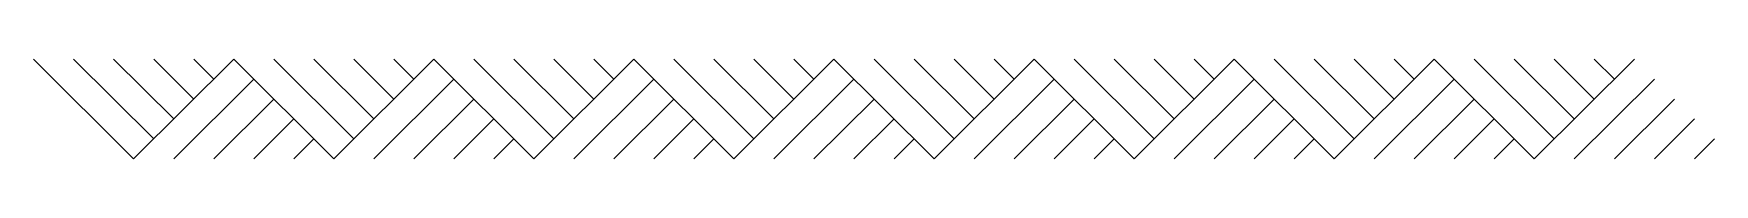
# Model space of a CAD drawing. Extents: x 0 to 3.36, y -0.2 to 0.
import ezdxf

# ---------------------------------------------------------------- set-up
doc = ezdxf.new("R2010")
doc.units = 0

msp = doc.modelspace()

# ---------------------------------------------------------------- linework, layer by layer
for p, q in [((0, 0), (0.2, -0.2)), ((0.08, 0), (0.24, -0.16)), ((0.16, 0), (0.28, -0.12)), ((0.2, -0.2), (0.4, 0)), ((0.24, 0), (0.32, -0.08)), ((0.32, 0), (0.36, -0.04)), ((0.4, 0), (0.6, -0.2)), ((0.48, 0), (0.64, -0.16)), ((0.56, 0), (0.68, -0.12)), ((0.6, -0.2), (0.8, 0)), ((0.64, 0), (0.72, -0.08)), ((0.72, 0), (0.76, -0.04)), ((0.8, 0), (1, -0.2)), ((0.88, 0), (1.04, -0.16)), ((0.96, 0), (1.08, -0.12)), ((1, -0.2), (1.2, 0)), ((1.04, 0), (1.12, -0.08)), ((1.12, 0), (1.16, -0.04)), ((1.2, 0), (1.4, -0.2)), ((1.28, 0), (1.44, -0.16)), ((1.36, 0), (1.48, -0.12)), ((1.4, -0.2), (1.6, 0)), ((1.44, 0), (1.52, -0.08)), ((1.52, 0), (1.56, -0.04)), ((1.6, 0), (1.8, -0.2)), ((1.68, 0), (1.84, -0.16)), ((1.76, 0), (1.88, -0.12)), ((1.8, -0.2), (2, 0)), ((1.84, 0), (1.92, -0.08)), ((1.92, 0), (1.96, -0.04)), ((2, 0), (2.2, -0.2)), ((2.08, 0), (2.24, -0.16)), ((2.16, 0), (2.28, -0.12)), ((2.2, -0.2), (2.4, 0)), ((2.24, 0), (2.32, -0.08)), ((2.32, 0), (2.36, -0.04)), ((2.4, 0), (2.6, -0.2)), ((2.48, 0), (2.64, -0.16)), ((2.56, 0), (2.68, -0.12)), ((2.6, -0.2), (2.8, 0)), ((2.64, 0), (2.72, -0.08)), ((2.72, 0), (2.76, -0.04)), ((2.8, 0), (3, -0.2)), ((2.88, 0), (3.04, -0.16)), ((2.96, 0), (3.08, -0.12)), ((3, -0.2), (3.2, 0)), ((3.04, 0), (3.12, -0.08)), ((3.12, 0), (3.16, -0.04)), ((0.28, -0.2), (0.44, -0.04)), ((0.68, -0.2), (0.84, -0.04)), ((1.08, -0.2), (1.24, -0.04)), ((1.48, -0.2), (1.64, -0.04)), ((1.88, -0.2), (2.04, -0.04)), ((2.28, -0.2), (2.44, -0.04)), ((2.68, -0.2), (2.84, -0.04)), ((3.08, -0.2), (3.24, -0.04)), ((0.36, -0.2), (0.48, -0.08)), ((0.76, -0.2), (0.88, -0.08)), ((1.16, -0.2), (1.28, -0.08)), ((1.56, -0.2), (1.68, -0.08)), ((1.96, -0.2), (2.08, -0.08)), ((2.36, -0.2), (2.48, -0.08)), ((2.76, -0.2), (2.88, -0.08)), ((3.16, -0.2), (3.28, -0.08)), ((0.44, -0.2), (0.52, -0.12)), ((0.84, -0.2), (0.92, -0.12)), ((1.24, -0.2), (1.32, -0.12)), ((1.64, -0.2), (1.72, -0.12)), ((2.04, -0.2), (2.12, -0.12)), ((2.44, -0.2), (2.52, -0.12)), ((2.84, -0.2), (2.92, -0.12)), ((3.24, -0.2), (3.32, -0.12)), ((0.52, -0.2), (0.56, -0.16)), ((0.92, -0.2), (0.96, -0.16)), ((1.32, -0.2), (1.36, -0.16)), ((1.72, -0.2), (1.76, -0.16)), ((2.12, -0.2), (2.16, -0.16)), ((2.52, -0.2), (2.56, -0.16)), ((2.92, -0.2), (2.96, -0.16)), ((3.32, -0.2), (3.36, -0.16))]:
    msp.add_line(p, q)

doc.saveas('drawing.dxf')
